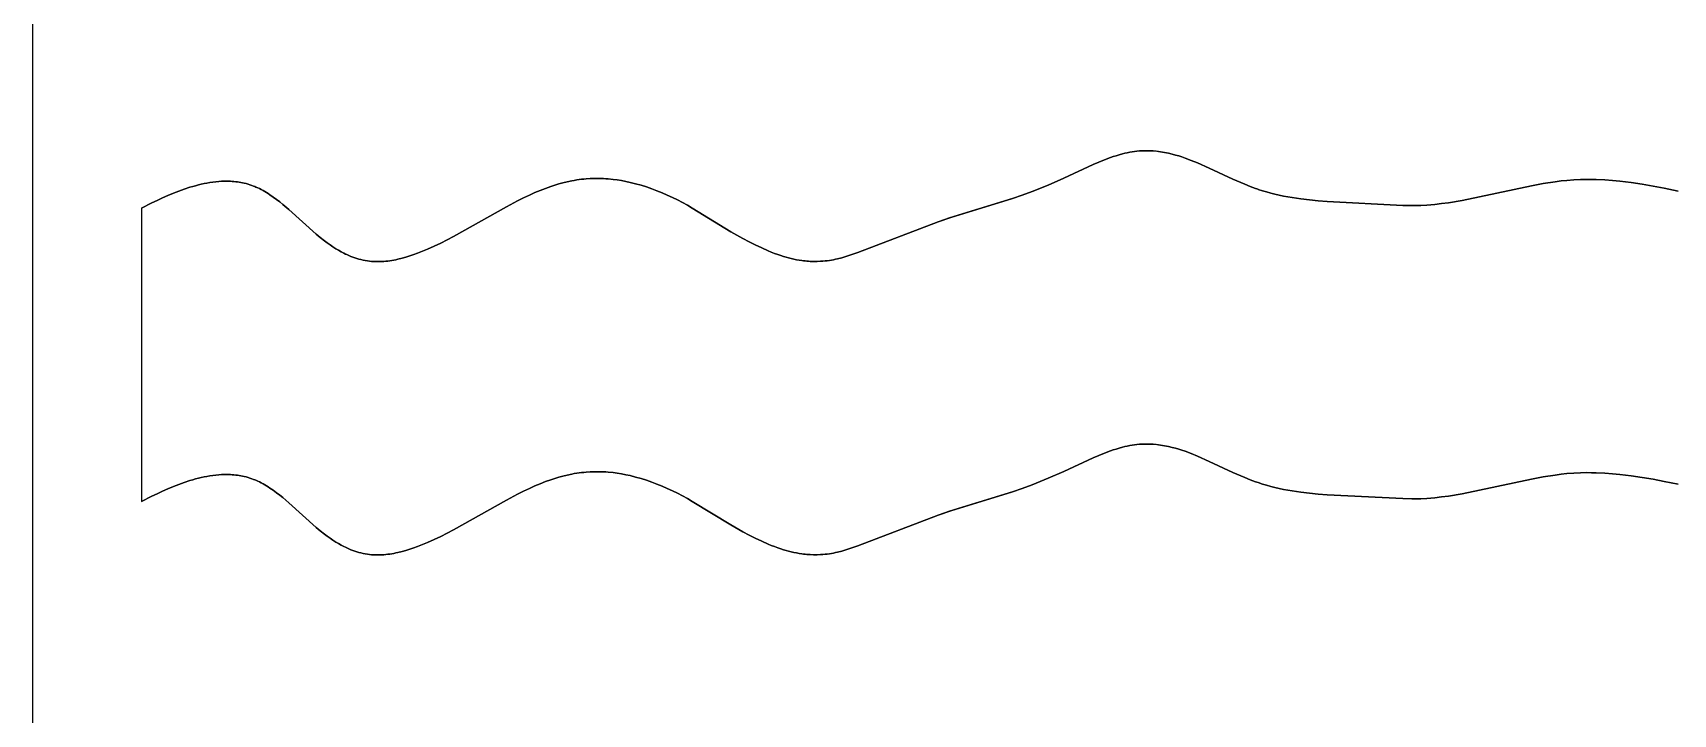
# Model space of a CAD drawing. Header units: feet. Extents: x 0 to 1.5, y 93.18 to 96.08.
# Drawn here: x 0 to 0.375, y 95.2165 to 95.3725 of the extents above; entities that cross this region are included whole.
import ezdxf

# ---------------------------------------------------------------- set-up
doc = ezdxf.new("R2010")
doc.units = ezdxf.units.FT
doc.header["$MEASUREMENT"] = 0
doc.layers.add('Default', color=7, linetype='Continuous', true_color=0x000000)

msp = doc.modelspace()

# ---------------------------------------------------------------- linework, layer by layer
at = {"layer": 'Default'}
msp.add_lwpolyline([(0, 96), (1.5, 96), (1.5, 93.33333), (0, 93.33333)], close=True, dxfattribs=at)
for points in [[(0.02485, 95.33229), (0.02722, 95.33351), (0.02843, 95.3341), (0.02965, 95.33467), (0.03089, 95.33522), (0.03213, 95.33574), (0.03337, 95.33622), (0.03463, 95.33667), (0.0359, 95.33709), (0.03655, 95.33728), (0.0372, 95.33746), (0.03785, 95.33763), (0.03851, 95.33779), (0.03916, 95.33794), (0.03982, 95.33806), (0.04049, 95.33818), (0.04115, 95.33828), (0.04182, 95.33836), (0.04249, 95.33842), (0.04317, 95.33846), (0.04384, 95.33849), (0.04451, 95.33849), (0.04519, 95.33847), (0.04559, 95.33844), (0.04598, 95.33841), (0.04638, 95.33837), (0.04678, 95.33832), (0.04717, 95.33826), (0.04756, 95.3382), (0.04796, 95.33812), (0.04835, 95.33803), (0.04877, 95.33793), (0.0492, 95.33781), (0.04962, 95.33768), (0.05004, 95.33753), (0.05045, 95.33738), (0.05072, 95.33727), (0.05099, 95.33716), (0.05141, 95.33698), (0.05182, 95.33678), (0.05223, 95.33657), (0.05264, 95.33635), (0.05304, 95.33612), (0.05344, 95.33589), (0.05383, 95.33564), (0.05422, 95.33539), (0.05498, 95.33487), (0.05572, 95.33432), (0.05645, 95.33376), (0.05716, 95.33319), (0.05855, 95.33201), (0.06479, 95.32639), (0.06572, 95.32561), (0.06668, 95.32485), (0.06731, 95.32437), (0.06795, 95.32391), (0.0686, 95.32347), (0.06926, 95.32304), (0.06987, 95.32267), (0.0705, 95.32232), (0.07113, 95.32199), (0.07145, 95.32183), (0.07177, 95.32168), (0.07223, 95.32148), (0.07268, 95.32129), (0.07314, 95.32111), (0.07361, 95.32095), (0.07407, 95.3208), (0.07455, 95.32066), (0.07502, 95.32054), (0.07551, 95.32043), (0.07599, 95.32034), (0.07648, 95.32026), (0.07697, 95.32019), (0.07746, 95.32014), (0.07795, 95.32011), (0.07844, 95.32008), (0.07893, 95.32008), (0.07942, 95.32009), (0.07974, 95.3201), (0.08021, 95.32013), (0.08068, 95.32017), (0.08115, 95.32022), (0.08161, 95.32028), (0.08208, 95.32036), (0.08255, 95.32044), (0.08301, 95.32053), (0.08348, 95.32063), (0.0844, 95.32086), (0.08531, 95.32112), (0.08621, 95.32139), (0.0871, 95.32169), (0.08791, 95.32199), (0.08872, 95.3223), (0.09025, 95.32293), (0.09177, 95.32361), (0.09327, 95.32432), (0.09475, 95.32506), (0.0962, 95.32582), (0.10829, 95.33265), (0.1108, 95.33398), (0.11217, 95.33466), (0.11355, 95.33533), (0.11475, 95.33587), (0.11596, 95.33638), (0.11718, 95.33685), (0.11842, 95.3373), (0.11934, 95.3376), (0.12027, 95.33788), (0.1212, 95.33813), (0.12214, 95.33836), (0.12323, 95.33858), (0.12378, 95.33868), (0.12433, 95.33877), (0.12487, 95.33886), (0.12543, 95.33893), (0.12598, 95.33899), (0.12653, 95.33904), (0.12738, 95.33909), (0.12823, 95.33913), (0.12878, 95.33913), (0.12933, 95.33913), (0.12988, 95.33912), (0.13043, 95.3391), (0.13098, 95.33906), (0.13154, 95.33902), (0.13264, 95.33891), (0.13362, 95.33878), (0.13459, 95.33862), (0.13556, 95.33843), (0.13653, 95.33822), (0.1378, 95.33791), (0.13906, 95.33755), (0.14028, 95.33717), (0.14149, 95.33675), (0.14268, 95.3363), (0.14387, 95.33582), (0.14505, 95.33531), (0.14621, 95.33477), (0.14736, 95.33421), (0.14849, 95.33362), (0.14964, 95.33299), (0.15077, 95.33234), (0.1596, 95.32694), (0.16232, 95.32539), (0.16374, 95.32464), (0.16517, 95.32391), (0.16663, 95.32321), (0.1681, 95.32257), (0.16883, 95.32227), (0.16957, 95.32198), (0.1703, 95.32171), (0.17103, 95.32146), (0.17161, 95.32128), (0.1722, 95.3211), (0.17278, 95.32094), (0.17338, 95.32079), (0.17397, 95.32065), (0.17457, 95.32053), (0.17517, 95.32042), (0.17577, 95.32033), (0.17616, 95.32028), (0.17655, 95.32024), (0.17694, 95.3202), (0.17733, 95.32017), (0.17772, 95.32015), (0.1785, 95.32013), (0.17928, 95.32013), (0.18006, 95.32016), (0.1806, 95.32019), (0.18115, 95.32024), (0.18163, 95.3203), (0.1821, 95.32036), (0.18258, 95.32044), (0.18305, 95.32053), (0.18352, 95.32062), (0.18399, 95.32073), (0.18492, 95.32097), (0.18584, 95.32124), (0.18676, 95.32153), (0.18857, 95.32216), (0.207, 95.32917), (0.20989, 95.33019), (0.22396, 95.33452), (0.22619, 95.33529), (0.22846, 95.33614), (0.23209, 95.33761), (0.23567, 95.3392), (0.2424, 95.34231), (0.24369, 95.34286), (0.245, 95.34339), (0.24633, 95.34388), (0.24699, 95.34411), (0.24766, 95.34432), (0.24838, 95.34454), (0.24911, 95.34473), (0.24965, 95.34487), (0.2502, 95.34499), (0.25075, 95.3451), (0.2513, 95.3452), (0.25185, 95.34528), (0.25241, 95.34535), (0.25296, 95.34541), (0.25352, 95.34544), (0.25401, 95.34546), (0.2545, 95.34547), (0.25499, 95.34546), (0.25547, 95.34544), (0.25615, 95.3454), (0.25692, 95.34533), (0.25737, 95.34528), (0.25782, 95.34521), (0.25827, 95.34514), (0.25872, 95.34507), (0.25961, 95.34489), (0.2605, 95.34468), (0.26122, 95.34448), (0.26195, 95.34427), (0.26268, 95.34404), (0.2634, 95.34379), (0.26482, 95.34326), (0.26622, 95.34269), (0.26895, 95.34149), (0.27436, 95.33898), (0.27709, 95.33778), (0.2783, 95.33729), (0.27952, 95.33684), (0.28011, 95.33663), (0.28014, 95.33662), (0.28109, 95.33631), (0.28204, 95.33602), (0.283, 95.33576), (0.28396, 95.33552), (0.28493, 95.3353), (0.2859, 95.3351), (0.28787, 95.33474), (0.28986, 95.33444), (0.29186, 95.33419), (0.29387, 95.33399), (0.29588, 95.33383), (0.31323, 95.33296), (0.31528, 95.33292), (0.31631, 95.33292), (0.31734, 95.33295), (0.31867, 95.33302), (0.32049, 95.33317), (0.32207, 95.33335), (0.32365, 95.33356), (0.32679, 95.33408), (0.34258, 95.33743), (0.34529, 95.33793), (0.34801, 95.33836), (0.34937, 95.33854), (0.35072, 95.33868), (0.35226, 95.33881), (0.35379, 95.33889), (0.3552, 95.33891), (0.35629, 95.3389), (0.35737, 95.33887), (0.35941, 95.33877), (0.36111, 95.33864), (0.36281, 95.33847), (0.36536, 95.33817), (0.36788, 95.3378), (0.37039, 95.33739), (0.37291, 95.33692), (0.37616, 95.33624)], [(0.37616, 95.33624), (0.37291, 95.33692), (0.37039, 95.33739), (0.36788, 95.3378), (0.36536, 95.33817), (0.36281, 95.33847), (0.36111, 95.33864), (0.35941, 95.33877), (0.35737, 95.33887), (0.35629, 95.3389), (0.3552, 95.33891), (0.35379, 95.33889), (0.35226, 95.33881), (0.35072, 95.33868), (0.34937, 95.33854), (0.34801, 95.33836), (0.34529, 95.33793), (0.34258, 95.33743), (0.32679, 95.33408), (0.32365, 95.33356), (0.32207, 95.33335), (0.32049, 95.33317), (0.31867, 95.33302), (0.31734, 95.33295), (0.31631, 95.33292), (0.31528, 95.33292), (0.31323, 95.33296), (0.29588, 95.33383), (0.29387, 95.33399), (0.29186, 95.33419), (0.28986, 95.33444), (0.28787, 95.33474), (0.2859, 95.3351), (0.28493, 95.3353), (0.28396, 95.33552), (0.283, 95.33576), (0.28204, 95.33602), (0.28109, 95.33631), (0.28014, 95.33662), (0.28011, 95.33663), (0.27952, 95.33684), (0.2783, 95.33729), (0.27709, 95.33778), (0.27436, 95.33898), (0.26895, 95.34149), (0.26622, 95.34269), (0.26482, 95.34326), (0.2634, 95.34379), (0.26268, 95.34404), (0.26195, 95.34427), (0.26122, 95.34448), (0.2605, 95.34468), (0.25961, 95.34489), (0.25872, 95.34507), (0.25827, 95.34514), (0.25782, 95.34521), (0.25737, 95.34528), (0.25682, 95.34534), (0.25615, 95.3454), (0.25547, 95.34544), (0.25499, 95.34546), (0.2545, 95.34547), (0.25401, 95.34546), (0.25352, 95.34544), (0.25296, 95.34541), (0.25241, 95.34535), (0.25185, 95.34528), (0.2513, 95.3452), (0.25075, 95.3451), (0.2502, 95.34499), (0.24965, 95.34487), (0.24911, 95.34473), (0.24838, 95.34454), (0.24766, 95.34432), (0.24699, 95.34411), (0.24633, 95.34388), (0.245, 95.34339), (0.24369, 95.34286), (0.2424, 95.34231), (0.23567, 95.3392), (0.23209, 95.33761), (0.22846, 95.33614), (0.22619, 95.33529), (0.22396, 95.33452), (0.20959, 95.33008), (0.207, 95.32917), (0.18857, 95.32216), (0.18676, 95.32153), (0.18584, 95.32124), (0.18492, 95.32097), (0.18399, 95.32073), (0.18352, 95.32062), (0.18305, 95.32053), (0.18258, 95.32044), (0.1821, 95.32036), (0.18163, 95.3203), (0.18115, 95.32024), (0.1806, 95.32019), (0.18006, 95.32016), (0.17928, 95.32013), (0.1785, 95.32013), (0.17772, 95.32015), (0.17733, 95.32017), (0.17694, 95.3202), (0.17655, 95.32024), (0.17616, 95.32028), (0.17577, 95.32033), (0.17517, 95.32042), (0.17457, 95.32053), (0.17397, 95.32065), (0.17338, 95.32079), (0.17278, 95.32094), (0.1722, 95.3211), (0.17161, 95.32128), (0.17103, 95.32146), (0.1703, 95.32171), (0.16957, 95.32198), (0.16883, 95.32227), (0.1681, 95.32257), (0.16663, 95.32321), (0.16517, 95.32391), (0.16374, 95.32464), (0.16232, 95.32539), (0.1596, 95.32694), (0.15077, 95.33234), (0.14964, 95.33299), (0.14849, 95.33362), (0.14736, 95.33421), (0.14621, 95.33477), (0.14505, 95.33531), (0.14387, 95.33582), (0.14268, 95.3363), (0.14149, 95.33675), (0.14028, 95.33717), (0.13906, 95.33755), (0.1378, 95.33791), (0.13653, 95.33822), (0.13556, 95.33843), (0.13459, 95.33862), (0.13362, 95.33878), (0.13264, 95.33891), (0.13154, 95.33902), (0.13098, 95.33906), (0.13043, 95.3391), (0.12988, 95.33912), (0.12933, 95.33913), (0.12878, 95.33913), (0.12823, 95.33913), (0.12738, 95.33909), (0.12653, 95.33904), (0.12598, 95.33899), (0.12543, 95.33893), (0.12487, 95.33886), (0.12433, 95.33877), (0.12378, 95.33868), (0.12323, 95.33858), (0.12214, 95.33836), (0.1212, 95.33813), (0.12027, 95.33788), (0.11934, 95.3376), (0.11842, 95.3373), (0.11718, 95.33685), (0.11596, 95.33638), (0.11475, 95.33587), (0.11355, 95.33533), (0.11217, 95.33466), (0.1108, 95.33398), (0.10829, 95.33265), (0.0962, 95.32582), (0.09475, 95.32506), (0.09327, 95.32432), (0.09177, 95.32361), (0.09025, 95.32293), (0.08872, 95.3223), (0.08791, 95.32199), (0.0871, 95.32169), (0.08621, 95.32139), (0.08531, 95.32112), (0.0844, 95.32086), (0.08348, 95.32063), (0.08301, 95.32053), (0.08255, 95.32044), (0.08208, 95.32036), (0.08161, 95.32028), (0.08115, 95.32022), (0.08068, 95.32017), (0.08021, 95.32013), (0.07974, 95.3201), (0.07942, 95.32009), (0.07893, 95.32008), (0.07844, 95.32008), (0.07795, 95.32011), (0.07746, 95.32014), (0.07697, 95.32019), (0.07648, 95.32026), (0.07599, 95.32034), (0.07551, 95.32043), (0.07502, 95.32054), (0.07455, 95.32066), (0.07407, 95.3208), (0.07361, 95.32095), (0.07314, 95.32111), (0.07268, 95.32129), (0.07223, 95.32148), (0.07177, 95.32168), (0.07145, 95.32183), (0.07113, 95.32199), (0.0705, 95.32232), (0.06987, 95.32267), (0.06926, 95.32304), (0.0686, 95.32347), (0.06795, 95.32391), (0.06731, 95.32437), (0.06668, 95.32485), (0.06572, 95.32561), (0.06479, 95.32639), (0.05855, 95.33201), (0.05716, 95.33319), (0.05645, 95.33376), (0.05572, 95.33432), (0.05498, 95.33487), (0.05422, 95.33539), (0.05383, 95.33564), (0.05344, 95.33589), (0.05304, 95.33612), (0.05264, 95.33635), (0.05223, 95.33657), (0.05182, 95.33678), (0.05141, 95.33698), (0.05099, 95.33716), (0.05072, 95.33727), (0.05045, 95.33738), (0.05004, 95.33753), (0.04962, 95.33768), (0.0492, 95.33781), (0.04877, 95.33793), (0.04835, 95.33803), (0.04796, 95.33812), (0.04756, 95.3382), (0.04717, 95.33826), (0.04678, 95.33832), (0.04638, 95.33837), (0.04598, 95.33841), (0.04559, 95.33844), (0.04519, 95.33847), (0.04451, 95.33849), (0.04384, 95.33849), (0.04317, 95.33846), (0.04249, 95.33842), (0.04182, 95.33836), (0.04115, 95.33828), (0.04049, 95.33818), (0.03982, 95.33806), (0.03916, 95.33794), (0.03851, 95.33779), (0.03785, 95.33763), (0.0372, 95.33746), (0.03655, 95.33728), (0.0359, 95.33709), (0.03463, 95.33667), (0.03337, 95.33622), (0.03213, 95.33574), (0.03089, 95.33522), (0.02965, 95.33467), (0.02843, 95.3341), (0.02722, 95.33351), (0.02485, 95.33229)], [(0.02485, 95.33229), (0.02485, 95.26518)], [(0.02485, 95.33229), (0.02485, 95.26518)], [(0.02485, 95.26518), (0.02722, 95.2664), (0.02843, 95.26699), (0.02965, 95.26756), (0.03089, 95.26811), (0.03213, 95.26862), (0.03337, 95.26911), (0.03463, 95.26956), (0.0359, 95.26998), (0.03655, 95.27017), (0.0372, 95.27035), (0.03785, 95.27052), (0.03851, 95.27068), (0.03916, 95.27082), (0.03982, 95.27095), (0.04049, 95.27107), (0.04115, 95.27116), (0.04182, 95.27124), (0.04249, 95.27131), (0.04317, 95.27135), (0.04384, 95.27137), (0.04451, 95.27138), (0.04519, 95.27135), (0.04559, 95.27133), (0.04598, 95.2713), (0.04638, 95.27126), (0.04678, 95.27121), (0.04717, 95.27115), (0.04756, 95.27108), (0.04796, 95.27101), (0.04835, 95.27092), (0.04877, 95.27081), (0.0492, 95.27069), (0.04962, 95.27056), (0.05004, 95.27042), (0.05045, 95.27027), (0.05072, 95.27016), (0.05099, 95.27005), (0.05141, 95.26986), (0.05182, 95.26967), (0.05223, 95.26946), (0.05264, 95.26924), (0.05304, 95.26901), (0.05344, 95.26878), (0.05383, 95.26853), (0.05422, 95.26828), (0.05498, 95.26776), (0.05572, 95.26721), (0.05645, 95.26665), (0.05716, 95.26608), (0.05855, 95.26489), (0.06479, 95.25928), (0.06572, 95.2585), (0.06668, 95.25774), (0.06731, 95.25726), (0.06795, 95.2568), (0.0686, 95.25636), (0.06926, 95.25593), (0.06987, 95.25556), (0.0705, 95.25521), (0.07113, 95.25487), (0.07145, 95.25472), (0.07177, 95.25456), (0.07223, 95.25436), (0.07268, 95.25417), (0.07314, 95.254), (0.07361, 95.25384), (0.07407, 95.25369), (0.07455, 95.25355), (0.07502, 95.25343), (0.07551, 95.25332), (0.07599, 95.25322), (0.07648, 95.25314), (0.07697, 95.25308), (0.07746, 95.25303), (0.07795, 95.25299), (0.07844, 95.25297), (0.07893, 95.25297), (0.07942, 95.25297), (0.07974, 95.25299), (0.08021, 95.25301), (0.08068, 95.25306), (0.08115, 95.25311), (0.08161, 95.25317), (0.08208, 95.25324), (0.08255, 95.25333), (0.08301, 95.25342), (0.08348, 95.25352), (0.0844, 95.25375), (0.08531, 95.254), (0.08621, 95.25428), (0.0871, 95.25458), (0.08791, 95.25488), (0.08872, 95.25519), (0.09025, 95.25582), (0.09177, 95.25649), (0.09327, 95.25721), (0.09475, 95.25795), (0.0962, 95.25871), (0.10829, 95.26553), (0.1108, 95.26686), (0.11217, 95.26755), (0.11355, 95.26821), (0.11475, 95.26875), (0.11596, 95.26926), (0.11718, 95.26974), (0.11842, 95.27019), (0.11934, 95.27049), (0.12027, 95.27076), (0.1212, 95.27102), (0.12214, 95.27124), (0.12323, 95.27147), (0.12378, 95.27157), (0.12433, 95.27166), (0.12487, 95.27174), (0.12543, 95.27181), (0.12598, 95.27187), (0.12653, 95.27192), (0.12738, 95.27198), (0.12823, 95.27201), (0.12878, 95.27202), (0.12933, 95.27202), (0.12988, 95.27201), (0.13043, 95.27198), (0.13098, 95.27195), (0.13154, 95.27191), (0.13264, 95.2718), (0.13362, 95.27167), (0.13459, 95.27151), (0.13556, 95.27132), (0.13653, 95.27111), (0.1378, 95.27079), (0.13906, 95.27044), (0.14028, 95.27006), (0.14149, 95.26964), (0.14268, 95.26919), (0.14387, 95.26871), (0.14505, 95.2682), (0.14621, 95.26766), (0.14736, 95.26709), (0.14849, 95.26651), (0.14964, 95.26587), (0.15077, 95.26523), (0.1596, 95.25983), (0.16232, 95.25828), (0.16374, 95.25752), (0.16517, 95.2568), (0.16663, 95.2561), (0.1681, 95.25546), (0.16883, 95.25516), (0.16957, 95.25487), (0.1703, 95.2546), (0.17103, 95.25435), (0.17161, 95.25417), (0.1722, 95.25399), (0.17278, 95.25383), (0.17338, 95.25368), (0.17397, 95.25354), (0.17457, 95.25342), (0.17517, 95.25331), (0.17577, 95.25322), (0.17616, 95.25317), (0.17655, 95.25312), (0.17694, 95.25309), (0.17733, 95.25306), (0.17772, 95.25304), (0.1785, 95.25301), (0.17928, 95.25302), (0.18006, 95.25304), (0.1806, 95.25308), (0.18115, 95.25313), (0.18163, 95.25318), (0.1821, 95.25325), (0.18258, 95.25333), (0.18305, 95.25341), (0.18352, 95.25351), (0.18399, 95.25362), (0.18492, 95.25386), (0.18584, 95.25412), (0.18676, 95.25441), (0.18857, 95.25505), (0.207, 95.26205), (0.20989, 95.26307), (0.22396, 95.26741), (0.22619, 95.26818), (0.22846, 95.26903), (0.23209, 95.2705), (0.23567, 95.27209), (0.2424, 95.27519), (0.24369, 95.27575), (0.245, 95.27627), (0.24633, 95.27677), (0.24699, 95.27699), (0.24766, 95.27721), (0.24838, 95.27742), (0.24911, 95.27762), (0.24965, 95.27776), (0.2502, 95.27788), (0.25075, 95.27799), (0.2513, 95.27809), (0.25185, 95.27817), (0.25241, 95.27824), (0.25296, 95.27829), (0.25352, 95.27833), (0.25401, 95.27835), (0.2545, 95.27835), (0.25499, 95.27835), (0.25547, 95.27833), (0.25615, 95.27829), (0.25692, 95.27822), (0.25737, 95.27816), (0.25782, 95.2781), (0.25827, 95.27803), (0.25872, 95.27795), (0.25961, 95.27777), (0.2605, 95.27757), (0.26122, 95.27737), (0.26195, 95.27716), (0.26268, 95.27692), (0.2634, 95.27668), (0.26482, 95.27615), (0.26622, 95.27558), (0.26895, 95.27437), (0.27436, 95.27186), (0.27709, 95.27067), (0.2783, 95.27018), (0.27952, 95.26972), (0.28011, 95.26952), (0.28014, 95.26951), (0.28109, 95.2692), (0.28204, 95.26891), (0.283, 95.26865), (0.28396, 95.26841), (0.28493, 95.26819), (0.2859, 95.26798), (0.28787, 95.26763), (0.28986, 95.26732), (0.29186, 95.26708), (0.29387, 95.26687), (0.29588, 95.26672), (0.31323, 95.26585), (0.31528, 95.26581), (0.31631, 95.26581), (0.31734, 95.26584), (0.31867, 95.26591), (0.32049, 95.26606), (0.32207, 95.26624), (0.32365, 95.26645), (0.32679, 95.26697), (0.34258, 95.27032), (0.34529, 95.27082), (0.34801, 95.27125), (0.34937, 95.27143), (0.35072, 95.27157), (0.35226, 95.2717), (0.35379, 95.27177), (0.3552, 95.2718), (0.35629, 95.27179), (0.35737, 95.27176), (0.35941, 95.27166), (0.36111, 95.27152), (0.36281, 95.27136), (0.36536, 95.27105), (0.36788, 95.27069), (0.37039, 95.27028), (0.37291, 95.26981), (0.37616, 95.26913)], [(0.37616, 95.26913), (0.37291, 95.26981), (0.37039, 95.27028), (0.36788, 95.27069), (0.36536, 95.27105), (0.36281, 95.27136), (0.36111, 95.27152), (0.35941, 95.27166), (0.35737, 95.27176), (0.35629, 95.27179), (0.3552, 95.2718), (0.35379, 95.27177), (0.35226, 95.2717), (0.35072, 95.27157), (0.34937, 95.27143), (0.34801, 95.27125), (0.34529, 95.27082), (0.34258, 95.27032), (0.32679, 95.26697), (0.32365, 95.26645), (0.32207, 95.26624), (0.32049, 95.26606), (0.31867, 95.26591), (0.31734, 95.26584), (0.31631, 95.26581), (0.31528, 95.26581), (0.31323, 95.26585), (0.29588, 95.26672), (0.29387, 95.26687), (0.29186, 95.26708), (0.28986, 95.26732), (0.28787, 95.26763), (0.2859, 95.26798), (0.28493, 95.26819), (0.28396, 95.26841), (0.283, 95.26865), (0.28204, 95.26891), (0.28109, 95.2692), (0.28014, 95.26951), (0.28011, 95.26952), (0.27952, 95.26972), (0.2783, 95.27018), (0.27709, 95.27067), (0.27436, 95.27186), (0.26895, 95.27437), (0.26622, 95.27558), (0.26482, 95.27615), (0.2634, 95.27668), (0.26268, 95.27692), (0.26195, 95.27716), (0.26122, 95.27737), (0.2605, 95.27757), (0.25961, 95.27777), (0.25872, 95.27795), (0.25827, 95.27803), (0.25782, 95.2781), (0.25737, 95.27816), (0.25682, 95.27823), (0.25615, 95.27829), (0.25547, 95.27833), (0.25499, 95.27835), (0.2545, 95.27835), (0.25401, 95.27835), (0.25352, 95.27833), (0.25296, 95.27829), (0.25241, 95.27824), (0.25185, 95.27817), (0.2513, 95.27809), (0.25075, 95.27799), (0.2502, 95.27788), (0.24965, 95.27776), (0.24911, 95.27762), (0.24838, 95.27742), (0.24766, 95.27721), (0.24699, 95.27699), (0.24633, 95.27677), (0.245, 95.27627), (0.24369, 95.27575), (0.2424, 95.27519), (0.23567, 95.27209), (0.23209, 95.2705), (0.22846, 95.26903), (0.22619, 95.26818), (0.22396, 95.26741), (0.20959, 95.26297), (0.207, 95.26205), (0.18857, 95.25505), (0.18676, 95.25441), (0.18584, 95.25412), (0.18492, 95.25386), (0.18399, 95.25362), (0.18352, 95.25351), (0.18305, 95.25341), (0.18258, 95.25333), (0.1821, 95.25325), (0.18163, 95.25318), (0.18115, 95.25313), (0.1806, 95.25308), (0.18006, 95.25304), (0.17928, 95.25302), (0.1785, 95.25301), (0.17772, 95.25304), (0.17733, 95.25306), (0.17694, 95.25309), (0.17655, 95.25312), (0.17616, 95.25317), (0.17577, 95.25322), (0.17517, 95.25331), (0.17457, 95.25342), (0.17397, 95.25354), (0.17338, 95.25368), (0.17278, 95.25383), (0.1722, 95.25399), (0.17161, 95.25417), (0.17103, 95.25435), (0.1703, 95.2546), (0.16957, 95.25487), (0.16883, 95.25516), (0.1681, 95.25546), (0.16663, 95.2561), (0.16517, 95.2568), (0.16374, 95.25752), (0.16232, 95.25828), (0.1596, 95.25983), (0.15077, 95.26523), (0.14964, 95.26587), (0.14849, 95.26651), (0.14736, 95.26709), (0.14621, 95.26766), (0.14505, 95.2682), (0.14387, 95.26871), (0.14268, 95.26919), (0.14149, 95.26964), (0.14028, 95.27006), (0.13906, 95.27044), (0.1378, 95.27079), (0.13653, 95.27111), (0.13556, 95.27132), (0.13459, 95.27151), (0.13362, 95.27167), (0.13264, 95.2718), (0.13154, 95.27191), (0.13098, 95.27195), (0.13043, 95.27198), (0.12988, 95.27201), (0.12933, 95.27202), (0.12878, 95.27202), (0.12823, 95.27201), (0.12738, 95.27198), (0.12653, 95.27192), (0.12598, 95.27187), (0.12543, 95.27181), (0.12487, 95.27174), (0.12433, 95.27166), (0.12378, 95.27157), (0.12323, 95.27147), (0.12214, 95.27124), (0.1212, 95.27102), (0.12027, 95.27076), (0.11934, 95.27049), (0.11842, 95.27019), (0.11718, 95.26974), (0.11596, 95.26926), (0.11475, 95.26875), (0.11355, 95.26821), (0.11217, 95.26755), (0.1108, 95.26686), (0.10829, 95.26553), (0.0962, 95.25871), (0.09475, 95.25795), (0.09327, 95.25721), (0.09177, 95.25649), (0.09025, 95.25582), (0.08872, 95.25519), (0.08791, 95.25488), (0.0871, 95.25458), (0.08621, 95.25428), (0.08531, 95.254), (0.0844, 95.25375), (0.08348, 95.25352), (0.08301, 95.25342), (0.08255, 95.25333), (0.08208, 95.25324), (0.08161, 95.25317), (0.08115, 95.25311), (0.08068, 95.25306), (0.08021, 95.25301), (0.07974, 95.25299), (0.07942, 95.25297), (0.07893, 95.25297), (0.07844, 95.25297), (0.07795, 95.25299), (0.07746, 95.25303), (0.07697, 95.25308), (0.07648, 95.25314), (0.07599, 95.25322), (0.07551, 95.25332), (0.07502, 95.25343), (0.07455, 95.25355), (0.07407, 95.25369), (0.07361, 95.25384), (0.07314, 95.254), (0.07268, 95.25417), (0.07223, 95.25436), (0.07177, 95.25456), (0.07145, 95.25472), (0.07113, 95.25487), (0.0705, 95.25521), (0.06987, 95.25556), (0.06926, 95.25593), (0.0686, 95.25636), (0.06795, 95.2568), (0.06731, 95.25726), (0.06668, 95.25774), (0.06572, 95.2585), (0.06479, 95.25928), (0.05855, 95.26489), (0.05716, 95.26608), (0.05645, 95.26665), (0.05572, 95.26721), (0.05498, 95.26776), (0.05422, 95.26828), (0.05383, 95.26853), (0.05344, 95.26878), (0.05304, 95.26901), (0.05264, 95.26924), (0.05223, 95.26946), (0.05182, 95.26967), (0.05141, 95.26986), (0.05099, 95.27005), (0.05072, 95.27016), (0.05045, 95.27027), (0.05004, 95.27042), (0.04962, 95.27056), (0.0492, 95.27069), (0.04877, 95.27081), (0.04835, 95.27092), (0.04796, 95.27101), (0.04756, 95.27108), (0.04717, 95.27115), (0.04678, 95.27121), (0.04638, 95.27126), (0.04598, 95.2713), (0.04559, 95.27133), (0.04519, 95.27135), (0.04451, 95.27138), (0.04384, 95.27137), (0.04317, 95.27135), (0.04249, 95.27131), (0.04182, 95.27124), (0.04115, 95.27116), (0.04049, 95.27107), (0.03982, 95.27095), (0.03916, 95.27082), (0.03851, 95.27068), (0.03785, 95.27052), (0.0372, 95.27035), (0.03655, 95.27017), (0.0359, 95.26998), (0.03463, 95.26956), (0.03337, 95.26911), (0.03213, 95.26862), (0.03089, 95.26811), (0.02965, 95.26756), (0.02843, 95.26699), (0.02722, 95.2664), (0.02485, 95.26518)]]:
    msp.add_lwpolyline(points, dxfattribs=at)
for points in [[(0.02485, 95.33229, 0), (0.02485, 95.33229, 0)], [(0.02485, 95.26518, 0), (0.02485, 95.26518, 0)]]:
    msp.add_polyline3d(points, close=True, dxfattribs=at)

doc.saveas('drawing.dxf')
